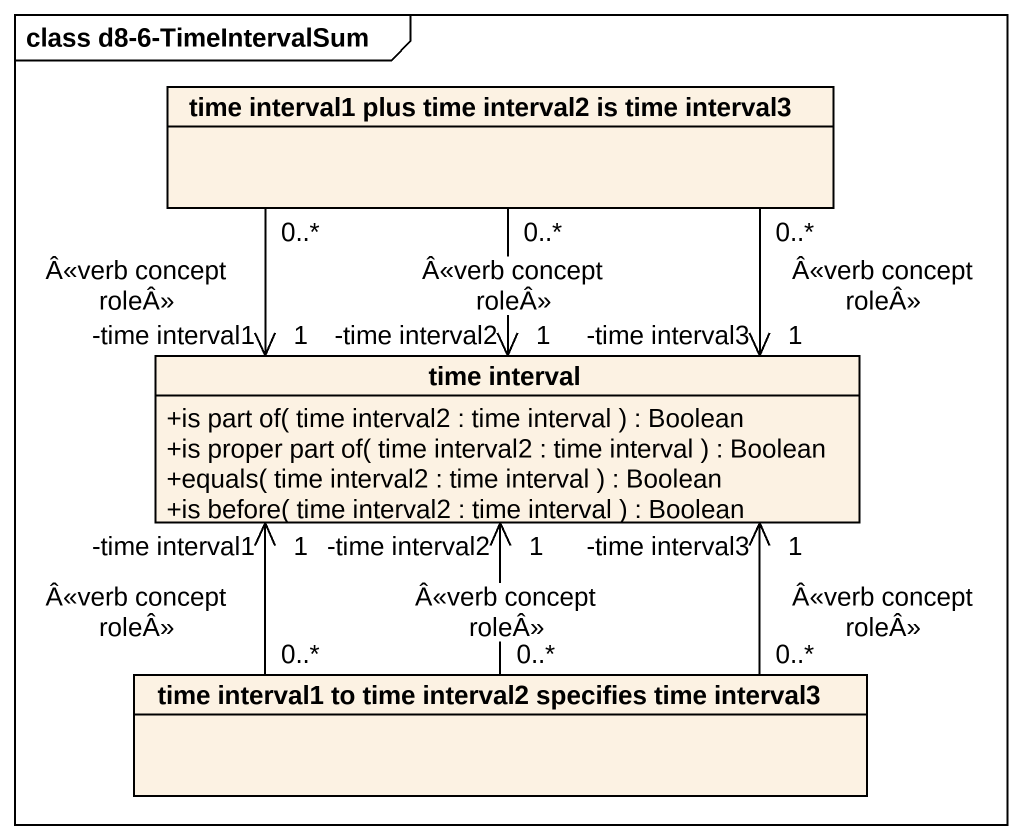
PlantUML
@startuml
mainframe class d8-6-TimeIntervalSum
hide circle
hide empty members
skinparam classAttributeIconSize 0
class "time interval1 plus time interval2 is time interval3" as time_interval1_plus_time
class "time interval" as time_interval {
  +is part of( time interval2 : time interval ) : Boolean
  +is proper part of( time interval2 : time interval ) : Boolean
  +equals( time interval2 : time interval ) : Boolean
  +is before( time interval2 : time interval ) : Boolean
}
class "time interval1 to time interval2 specifies time interval3" as time_interval1_to_time
time_interval1_plus_time "0..*" --> "-time interval1\n1" time_interval : Â<<verb concept roleÂ>>
time_interval1_plus_time "0..*" --> "-time interval2\n1" time_interval : Â<<verb concept roleÂ>>
time_interval1_plus_time "0..*" --> "-time interval3\n1" time_interval : Â<<verb concept roleÂ>>
time_interval1_to_time "0..*" -up-> "-time interval1\n1" time_interval : Â<<verb concept roleÂ>>
time_interval1_to_time "0..*" -up-> "-time interval2\n1" time_interval : Â<<verb concept roleÂ>>
time_interval1_to_time "0..*" -up-> "-time interval3\n1" time_interval : Â<<verb concept roleÂ>>
@enduml
